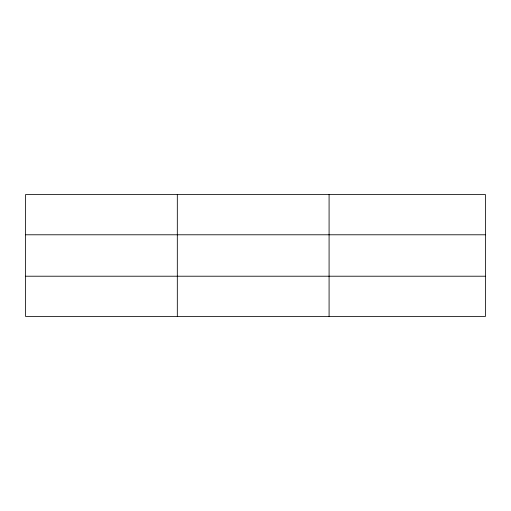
<?xml version="1.0" encoding="UTF-8"?>
<svg xmlns="http://www.w3.org/2000/svg" width="511" height="511" viewBox="0 0 511 511"><rect width="100%" height="100%" fill="white"/><g stroke="black" fill="none" stroke-linecap="round" stroke-linejoin="round"><path stroke-width="0.77" d="M177.317 194.57L177.317 316.43M329.084 194.57L329.084 316.43M485.45 276.215L485.45 316.43L25.55 316.43L25.55 194.57L485.45 194.57L485.45 276.215L25.55 276.215M25.55 234.785L485.45 234.785"/></g></svg>
